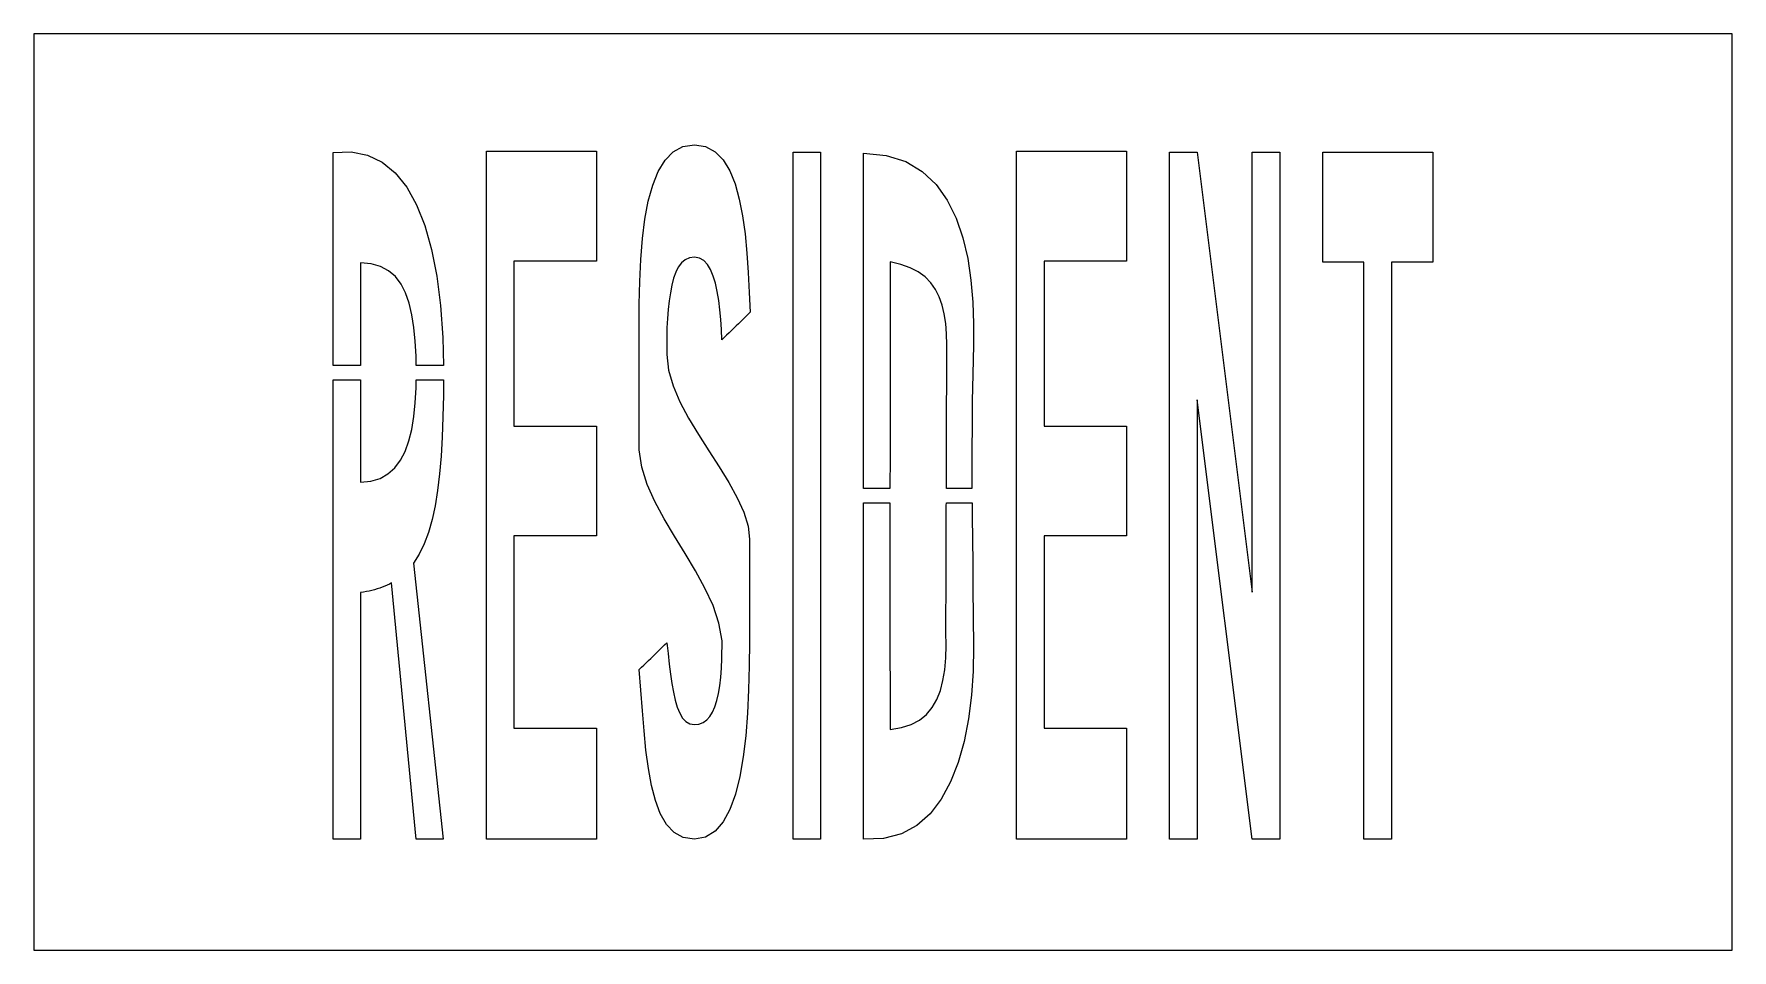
# Model space of a CAD drawing. Extents: x 0 to 89, y 0 to 48.
import ezdxf

# ---------------------------------------------------------------- set-up
doc = ezdxf.new("R2010")
doc.units = 0
doc.layers.add('CUT', color=7, linetype='Continuous')
doc.layers.add('OUTSIDE', color=1, linetype='Continuous')

msp = doc.modelspace()

# ---------------------------------------------------------------- linework, layer by layer
at = {"layer": 'CUT'}
for points in [[(25.1536, 27.4578), (29.4772, 27.4578), (29.4772, 21.6978), (25.1536, 21.6978), (25.1536, 11.6178), (29.4772, 11.6178), (29.4772, 5.8038), (23.7136, 5.8038), (23.7136, 41.8578), (29.4772, 41.8578), (29.4772, 36.0978), (25.1536, 36.0978)], [(36.4684, 40.8354), (36.7456, 40.1442), (36.9652, 39.3522), (37.138, 38.4702), (37.2676, 37.5198), (37.3612, 36.5226), (37.4368, 35.4966), (37.4908, 34.4562), (37.5412, 33.4194), (37.4152, 33.3006), (37.2928, 33.1782), (37.1704, 33.0594), (37.0444, 32.937), (36.922, 32.8182), (36.7996, 32.6994), (36.6736, 32.577), (36.5512, 32.4582), (36.4288, 32.3358), (36.3028, 32.217), (36.1804, 32.0982), (36.058, 31.9758), (36.0328, 32.5086), (35.9968, 33.0378), (35.9536, 33.549), (35.8924, 34.0422), (35.8168, 34.5066), (35.7232, 34.935), (35.6044, 35.3166), (35.4676, 35.6514), (35.2984, 35.9214), (35.104, 36.1266), (34.8772, 36.2598), (34.6144, 36.3066), (34.3516, 36.2742), (34.1284, 36.1734), (33.934, 36.0114), (33.772, 35.7882), (33.6352, 35.5146), (33.5236, 35.1978), (33.43, 34.8342), (33.358, 34.4382), (33.2968, 34.0098), (33.2464, 33.5598), (33.2068, 33.0882), (33.1708, 32.6022), (33.1708, 32.4834), (33.1708, 32.3682), (33.1708, 32.2494), (33.1708, 32.1342), (33.1708, 32.0154), (33.1708, 31.9002), (33.1708, 31.7814), (33.1708, 31.6662), (33.1708, 31.5474), (33.1708, 31.4322), (33.1708, 31.3134), (33.1708, 31.1982), (33.2572, 30.3882), (33.4948, 29.5602), (33.8584, 28.7178), (34.312, 27.8646), (34.8268, 27.0114), (35.3704, 26.1582), (35.914, 25.3194), (36.4216, 24.4986), (36.8644, 23.703), (37.2136, 22.9362), (37.4368, 22.2054), (37.5016, 21.5214), (37.5016, 21.075), (37.5016, 20.625), (37.5016, 20.1786), (37.5016, 19.7286), (37.5016, 19.2786), (37.5016, 18.8322), (37.5016, 18.3822), (37.5016, 17.9358), (37.5016, 17.4858), (37.5016, 17.0358), (37.5016, 16.5894), (37.5016, 16.1394), (37.4872, 14.883), (37.4584, 13.6302), (37.3972, 12.4062), (37.3036, 11.229), (37.174, 10.1166), (36.994, 9.0906), (36.7636, 8.1654), (36.4756, 7.3662), (36.1228, 6.711), (35.698, 6.2214), (35.1976, 5.9118), (34.6144, 5.8038), (34.0348, 5.8974), (33.5524, 6.1638), (33.1528, 6.585), (32.8288, 7.1502), (32.5696, 7.8378), (32.3644, 8.6298), (32.2024, 9.5154), (32.0764, 10.473), (31.9756, 11.4846), (31.8928, 12.5394), (31.81, 13.6158), (31.7272, 14.6958), (31.846, 14.8146), (31.9684, 14.9298), (32.0872, 15.0486), (32.2096, 15.1638), (32.3284, 15.2826), (32.4472, 15.3978), (32.5696, 15.5166), (32.6884, 15.6318), (32.8108, 15.7506), (32.9296, 15.8658), (33.052, 15.9846), (33.1708, 16.0998), (33.232, 15.531), (33.2932, 14.9802), (33.358, 14.4546), (33.43, 13.9614), (33.5128, 13.5042), (33.6064, 13.0902), (33.7144, 12.723), (33.844, 12.4134), (33.9952, 12.1578), (34.1716, 11.9706), (34.3768, 11.8518), (34.6144, 11.8122), (34.8556, 11.8374), (35.068, 11.9202), (35.2588, 12.0534), (35.4244, 12.237), (35.5684, 12.471), (35.6908, 12.7518), (35.7952, 13.0758), (35.878, 13.443), (35.9464, 13.8498), (35.9968, 14.2926), (36.0328, 14.7714), (36.058, 15.2826), (36.0652, 16.2078), (35.8996, 17.1294), (35.59, 18.0474), (35.1688, 18.9618), (34.672, 19.8726), (34.1248, 20.7834), (33.5668, 21.6906), (33.0304, 22.5942), (32.5444, 23.4978), (32.1448, 24.4014), (31.8604, 25.3014), (31.7272, 26.205), (31.7272, 26.7414), (31.7272, 27.2778), (31.7272, 27.8142), (31.7272, 28.3506), (31.7272, 28.8834), (31.7272, 29.4198), (31.7272, 29.9562), (31.7272, 30.4926), (31.7272, 31.029), (31.7272, 31.5654), (31.7272, 32.1018), (31.7272, 32.6382), (31.7272, 33.8478), (31.7524, 35.0358), (31.8028, 36.1806), (31.8928, 37.275), (32.0188, 38.2974), (32.1952, 39.237), (32.4292, 40.0758), (32.7208, 40.7958), (33.0772, 41.3826), (33.5092, 41.8218), (34.0168, 42.099), (34.6144, 42.1962), (35.2048, 42.1026), (35.7052, 41.8326), (36.1264, 41.4042)], [(52.9384, 27.4578), (57.262, 27.4578), (57.262, 21.6978), (52.9384, 21.6978), (52.9384, 11.6178), (57.262, 11.6178), (57.262, 5.8038), (51.4984, 5.8038), (51.4984, 41.8578), (57.262, 41.8578), (57.262, 36.0978), (52.9384, 36.0978)], [(20.4916, 37.959), (20.8444, 36.7062), (21.118, 35.3058), (21.3124, 33.765), (21.4276, 32.0874), (21.4567, 30.6346), (20.0299, 30.6346), (20.0236, 31.1154), (19.984, 31.8966), (19.9156, 32.6202), (19.8112, 33.2862), (19.6672, 33.891), (19.4764, 34.4274), (19.2388, 34.8918), (18.9436, 35.2842), (18.5872, 35.5938), (18.1696, 35.8206), (17.68, 35.9574), (17.1184, 36.0042), (17.1184, 35.0466), (17.1184, 34.089), (17.1184, 33.1314), (17.1184, 32.1738), (17.1184, 31.2162), (17.1184, 30.6346), (15.6892, 30.6346), (15.6892, 32.8002), (15.6892, 35.799), (15.6892, 38.7978), (15.6892, 41.7894), (16.6288, 41.829), (17.4856, 41.6562), (18.2524, 41.2854), (18.9364, 40.7202), (19.5376, 39.9714), (20.056, 39.0498)], [(41.2312, 41.8038), (41.2312, 5.8038), (39.7912, 5.8038), (39.7912, 41.8038)], [(48.9388, 36.231), (49.108, 35.097), (49.2088, 33.945), (49.2484, 32.8038), (49.2412, 31.6986), (49.2052, 30.1686), (49.18, 28.7682), (49.1656, 27.465), (49.1584, 26.2338), (49.1584, 25.0494), (49.1611, 24.187), (47.8211, 24.187), (47.8228, 25.0314), (47.83, 26.745), (47.8336, 28.3506), (47.8372, 29.7654), (47.8408, 30.9102), (47.8408, 31.7058), (47.8264, 32.2854), (47.7868, 32.8254), (47.7112, 33.3294), (47.6032, 33.7974), (47.452, 34.2258), (47.254, 34.6146), (47.0056, 34.9602), (46.7068, 35.2662), (46.3468, 35.5326), (45.9292, 35.7522), (45.4396, 35.925), (44.8816, 36.0582), (44.8816, 34.017), (44.878, 31.9758), (44.8744, 29.9346), (44.8708, 27.8934), (44.8672, 25.8522), (44.8643, 24.187), (43.4812, 24.187), (43.4812, 26.7702), (43.4812, 29.7654), (43.4812, 32.7606), (43.4812, 35.7558), (43.4812, 38.751), (43.4812, 41.7462), (44.6728, 41.6382), (45.6952, 41.3106), (46.5592, 40.7922), (47.2792, 40.1118), (47.8624, 39.291), (48.3268, 38.3514), (48.6796, 37.3254)], [(63.8536, 41.8002), (65.2972, 41.8002), (65.2972, 5.8038), (63.8536, 5.8038), (60.9592, 28.8294), (60.9592, 5.8038), (59.512, 5.8038), (59.512, 41.8002), (60.9592, 41.8002), (63.8536, 18.7458)], [(69.7072, 5.8038), (69.7072, 36.0438), (67.5472, 36.0438), (67.5472, 41.8038), (73.3108, 41.8038), (73.3108, 36.0438), (71.1472, 36.0438), (71.1472, 5.8038)], [(21.3412, 25.8738), (21.262, 24.945), (21.1576, 24.081), (21.028, 23.2818), (20.8696, 22.551), (20.6788, 21.885), (20.452, 21.2838), (20.1928, 20.7474), (19.8904, 20.2722), (21.4528, 5.8038), (20.0308, 5.8038), (18.742, 19.239), (18.6268, 19.1778), (18.5044, 19.1166), (18.382, 19.0626), (18.256, 19.0086), (18.1264, 18.9618), (17.9932, 18.9186), (17.8564, 18.879), (17.716, 18.843), (17.572, 18.8106), (17.4244, 18.7818), (17.2732, 18.7566), (17.1184, 18.735), (17.1184, 17.6586), (17.1184, 16.5822), (17.1148, 15.5022), (17.1148, 14.4258), (17.1148, 13.3494), (17.1112, 12.2694), (17.1112, 11.193), (17.1076, 10.113), (17.1076, 9.0366), (17.1076, 7.9566), (17.1076, 6.8802), (17.1076, 5.8038), (16.9888, 5.8038), (16.87, 5.8038), (16.7512, 5.8038), (16.6324, 5.8038), (16.5136, 5.8038), (16.3984, 5.8038), (16.2796, 5.8038), (16.1608, 5.8038), (16.0456, 5.8038), (15.9268, 5.8038), (15.808, 5.8038), (15.6892, 5.8038), (15.6892, 8.799), (15.6892, 11.7942), (15.6892, 14.793), (15.6892, 17.7918), (15.6892, 20.7942), (15.6892, 23.7966), (15.6892, 26.799), (15.6892, 29.8014), (15.6892, 29.8826), (17.1184, 29.8826), (17.1184, 29.301), (17.1184, 28.3434), (17.1184, 27.3858), (17.1184, 26.4282), (17.1184, 25.4706), (17.1184, 24.513), (17.662, 24.567), (18.1408, 24.711), (18.5548, 24.945), (18.9076, 25.2654), (19.2028, 25.6614), (19.4476, 26.1294), (19.6456, 26.673), (19.7968, 27.2778), (19.9048, 27.9474), (19.9804, 28.6746), (20.0236, 29.4558), (20.0291, 29.8826), (21.4612, 29.8826), (21.4564, 29.0814), (21.4348, 27.9438), (21.3988, 26.8746)], [(49.216, 18.9258), (49.2304, 17.4786), (49.2412, 15.8946), (49.2196, 14.6166), (49.1368, 13.3494), (48.982, 12.1146), (48.7552, 10.9338), (48.4456, 9.825), (48.046, 8.8098), (47.5564, 7.9098), (46.966, 7.1394), (46.2676, 6.5238), (45.4612, 6.0846), (44.5324, 5.8362), (43.4812, 5.8038), (43.4812, 8.799), (43.4812, 11.7942), (43.4812, 14.7894), (43.4812, 17.7846), (43.4812, 20.7798), (43.4812, 23.435), (44.8629, 23.435), (44.86, 21.7698), (44.86, 19.7286), (44.86, 17.6874), (44.8636, 15.6462), (44.8708, 13.605), (44.8816, 11.5638), (45.472, 11.6538), (45.9832, 11.8158), (46.4152, 12.0462), (46.7824, 12.3414), (47.0812, 12.7014), (47.3188, 13.119), (47.506, 13.5906), (47.6428, 14.1162), (47.7328, 14.6886), (47.7868, 15.3042), (47.8084, 15.963), (47.7976, 16.6542), (47.7976, 16.9062), (47.8012, 17.6046), (47.8048, 18.6738), (47.8084, 20.0274), (47.8156, 21.5934), (47.8192, 23.289), (47.8195, 23.435), (49.1662, 23.435), (49.1728, 22.7166), (49.1872, 21.5178), (49.2016, 20.265)]]:
    msp.add_lwpolyline(points, close=True, dxfattribs=at)
at = {"layer": 'OUTSIDE'}
msp.add_lwpolyline([(0, 0), (89, 0), (89, 48), (0, 48)], close=True, dxfattribs=at)

doc.saveas('drawing.dxf')
